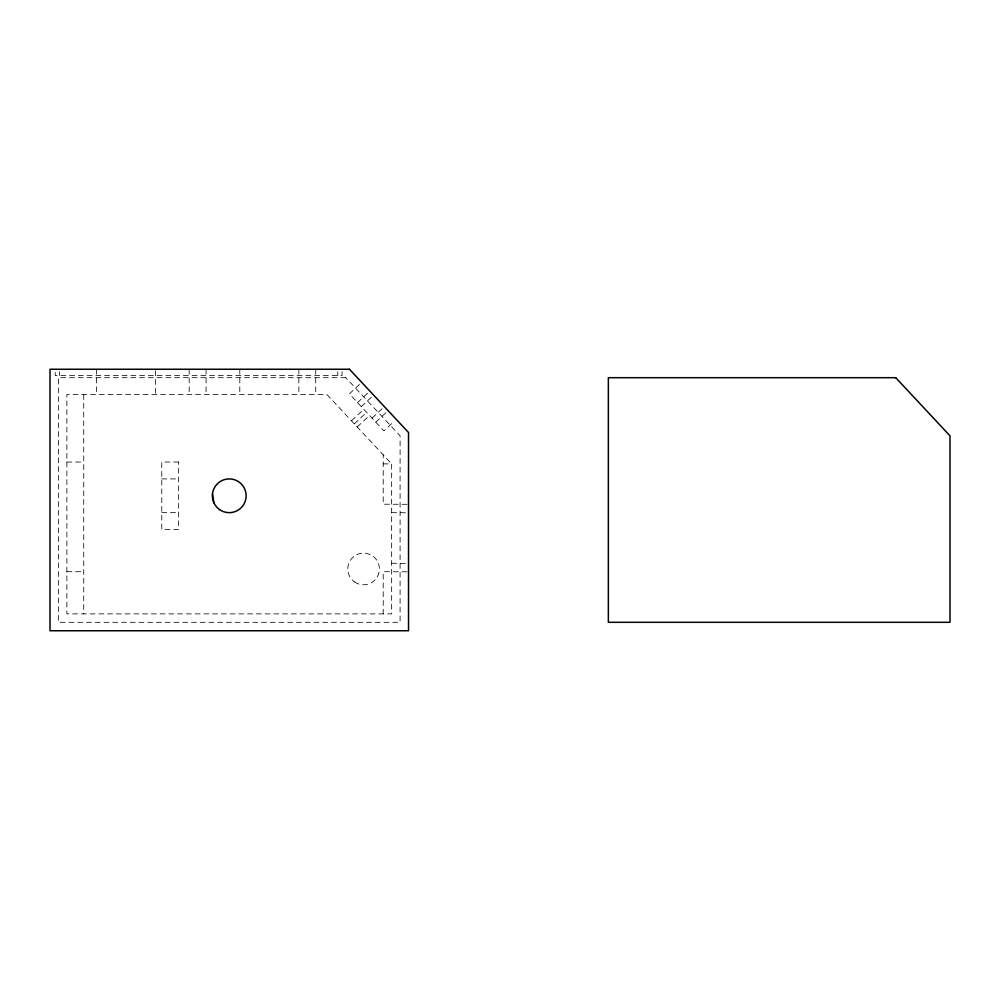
<?xml version="1.0" encoding="UTF-8"?>
<svg xmlns="http://www.w3.org/2000/svg" width="1000" height="1000" viewBox="0 0 1000 1000"><rect width="100%" height="100%" fill="white"/><g stroke="black" fill="none" stroke-linecap="round" stroke-linejoin="round"><path stroke-width="0.75" stroke-dasharray="5 3.75" d="M359.487 384.475L349.387 393.888L383.925 430.887L394.025 421.475M357.537 402.625L369.875 391.112M361.287 406.637L371.388 397.225M351.463 420.812L363.787 409.312M354.338 423.9L366.662 412.388M357.212 426.975L369.538 415.475M372.038 418.15L382.125 408.725M375.775 422.163L385.875 412.75M66.875 462.038L83.737 462.038M383.212 463.888L391.65 463.888L391.65 613.888L66.875 613.888L66.875 394.55L326.938 394.55L391.65 463.888M161.775 478.913L178.65 478.913M161.775 512.65L178.65 512.65M66.875 571.7L83.737 571.7M406.987 504.312L383.212 504.212L383.212 454.85M391.65 512.65L406.987 512.75M391.65 563.263L406.987 563.362M406.987 571.8L383.212 571.7L383.212 613.888M342.038 371.775L342.038 375.575L55.225 375.575L55.225 371.775M337.825 371.775L337.825 375.575M315.725 369.25L315.725 394.55M298.85 369.25L298.85 394.55M239.8 369.25L239.8 394.55M206.062 369.25L206.062 394.55M189.188 369.25L189.188 394.55M155.45 370.737L155.45 394.55M96.4 369.25L96.4 394.55M83.737 394.55L83.737 613.888M59.438 371.775L59.438 375.575M345.8 377.688L58.438 377.688L58.438 622.312L400.087 622.312L400.087 435.838L345.8 377.688M178.65 462.038L161.775 462.038L161.775 529.525L178.65 529.525L178.65 462.038M354.525 581.912A15.812 15.812 0 0 0 379.35 570.337A15.812 15.812 0 0 0 356.912 554.625A15.812 15.812 0 0 0 354.525 581.912"/><path stroke-width="1.5" d="M212.463 494.25L213.938 502.85M349.475 369.25L50 369.25L50 630.75L408.525 630.75L408.525 432.512L349.475 369.25M895.725 377.688L608.35 377.688L608.35 622.312L950 622.312L950 435.838L895.725 377.688M219.525 509.562A16.875 16.875 0 0 0 246.062 497.312A16.875 16.875 0 0 0 222.188 480.462A16.875 16.875 0 0 0 219.525 509.562"/></g></svg>
